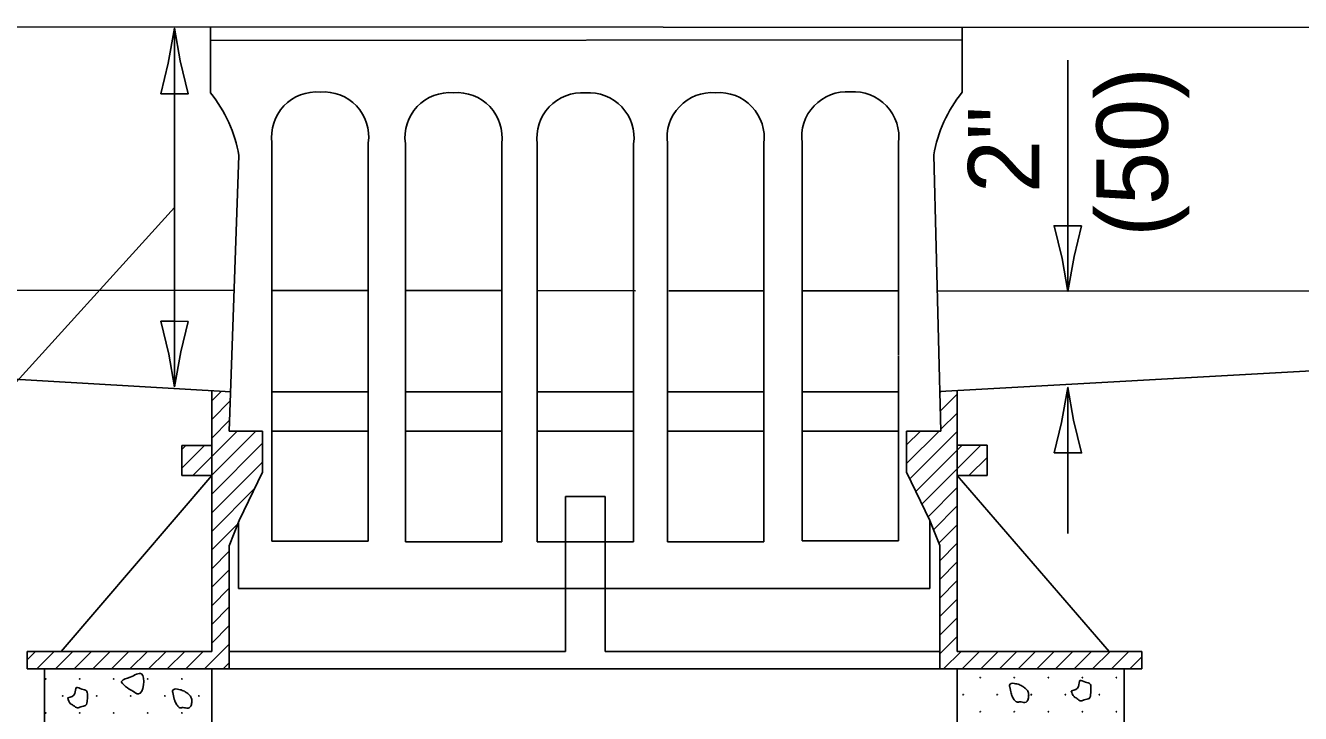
# Model space of a CAD drawing. Extents: x 0 to 2.83, y 0 to 1.83.
# Drawn here: x 0.587 to 0.8139, y 0.3815 to 0.5039 of the extents above; entities that cross this region are included whole.
import ezdxf

# ---------------------------------------------------------------- set-up
doc = ezdxf.new("R2010")
doc.units = 0
doc.layers.add('RD_Pr_Roadway_Dimensions', color=7, linetype='Continuous')
doc.layers.add('RD_Pr_Roadway_Items', color=7, linetype='Continuous')

msp = doc.modelspace()

# ---------------------------------------------------------------- linework, layer by layer
at = {"layer": 'RD_Pr_Roadway_Dimensions'}
for p, q in [((0.6135421910917026, 0.5034678289967967), (0.6135421910917026, 0.4396227217968)), ((0.7725399098916491, 0.49779237499678564), (0.7725399098916491, 0.4566190813968336)), ((0.6135442968847743, 0.4715460243807552), (0.562476181946001, 0.41529360316241215)), ((0.7725399098916491, 0.4395177133968478), (0.7725399098916491, 0.4134956317968113))]:
    msp.add_line(p, q, dxfattribs=at)
for points in [[(0.6111025006917026, 0.4918081613967968), (0.6135421910917026, 0.4918014604384059), (0.6159818814917026, 0.4918014604384059), (0.6145521202917026, 0.49763682899679673), (0.6135421910917026, 0.5034678289967967), (0.6124109770917026, 0.4972473181967967)], [(0.7749796002916491, 0.4682787489968335), (0.7725399098916491, 0.46828544995522436), (0.7701002194916491, 0.46828544995522436), (0.7715299806916491, 0.4624500813968336), (0.7725399098916491, 0.4566190813968336), (0.7736711238916492, 0.4628395921968336)], [(0.6159818814917026, 0.45128238939679993), (0.6135421910917026, 0.45128909035519077), (0.6111025006917026, 0.45128909035519077), (0.6125322618917026, 0.44545372179679993), (0.6135421910917026, 0.4396227217968), (0.6146734050917025, 0.44584323259680003)], [(0.7701002194916491, 0.42785804579684766), (0.7725399098916491, 0.4278513448384568), (0.7749796002916491, 0.4278513448384568), (0.7735498390916491, 0.433686713396848), (0.7725399098916491, 0.4395177133968478), (0.7714086958916492, 0.4332972025968476)]]:
    msp.add_lwpolyline(points, close=True, dxfattribs=at)
at = {"layer": 'RD_Pr_Roadway_Items'}
for p, q in [((0.2499431054915989, 0.5039478673967911), (1.1237330030917003, 0.5033778217967978)), ((0.6199177010917035, 0.5037078481967939), (0.6199177010917035, 0.4919469073968386)), ((0.7537434062916483, 0.503617840996795), (0.7537434062916483, 0.4920519157967908)), ((0.6199177010917035, 0.5012626525967759), (0.7537434062916483, 0.5013676609967281)), ((0.6308685770917032, 0.4121705257968424), (0.6308685770917032, 0.4830361945967568)), ((0.6480149486916535, 0.4121705257968424), (0.6480149486916535, 0.4830361945967568)), ((0.6546154766916519, 0.4120505161968438), (0.6546154766916519, 0.4829161849967582)), ((0.6717618482916488, 0.4120505161968438), (0.6717618482916488, 0.4829161849967582)), ((0.6780923546916503, 0.4120205137968441), (0.6780923546916503, 0.48288618259675853)), ((0.6952387262916531, 0.4120205137968441), (0.6952387262916531, 0.48288618259675853)), ((0.7012692086916522, 0.4120505161968438), (0.7012692086916522, 0.4829161849967582)), ((0.7184155802916491, 0.4120505161968438), (0.7184155802916491, 0.4829161849967582)), ((0.7252411262916506, 0.4121855269967956), (0.7252411262916506, 0.48305119579680317)), ((0.7423874978916534, 0.4452481717967806), (0.7423874978916534, 0.48305119579680317)), ((0.6232629686916527, 0.4317020881967997), (0.6249731054916036, 0.48078601459678316)), ((0.749948102691652, 0.43174709179684573), (0.7486880018916493, 0.48089102299673536)), ((0.30966288269164977, 0.45699411139678264), (0.6241180370917009, 0.4567840945967851)), ((0.30966288269164977, 0.45699411139678264), (0.6235329902916495, 0.4387226497968105)), ((0.6308685770917032, 0.4567840945967851), (0.6480149486916535, 0.4567840945967851)), ((0.6546454790916981, 0.45676909339683186), (0.6717618482916488, 0.45676909339683186)), ((0.6781223570917023, 0.4567540921967855), (0.695583753891649, 0.45673909099673904)), ((0.7015242290917015, 0.45673909099673904), (0.7184755850917008, 0.4567240897967858)), ((0.7252561274916038, 0.4567240897967858), (0.7423874978916534, 0.4567090885967394)), ((0.7493030510917004, 0.4566940873967862), (1.0690086254916025, 0.4565018488168554)), ((1.0689186182916501, 0.4564390669967426), (0.7497668723528317, 0.43881507501080935)), ((0.7423874978916534, 0.4121855269967956), (0.7423874978916534, 0.4451581645967817)), ((0.6201427190917008, 0.43890266419680846), (0.6201427190917008, 0.43890266419680846)), ((0.6201427190917008, 0.43890266419680846), (0.6201427190917008, 0.43890266419680846)), ((0.6201427190917008, 0.43890266419680846), (0.6201427190917008, 0.43890266419680846)), ((0.6201427190917008, 0.43890266419680846), (0.6201427190917008, 0.4291818865967361)), ((0.6235329902916495, 0.4387226497968105), (0.6235329902916495, 0.4387226497968105)), ((0.6309885866916494, 0.43870764859676414), (0.6480149486916535, 0.43870764859676414)), ((0.6546004754915996, 0.43870764859676414), (0.6717768494916021, 0.43870764859676414)), ((0.6780773534916039, 0.43870764859676414), (0.6952387262916531, 0.43870764859676414)), ((0.701284209891652, 0.43870764859676414), (0.7184305814916023, 0.43870764859676414)), ((0.7252411262916506, 0.43870764859676414), (0.7343618558916485, 0.43870764859676414)), ((0.7343618558916485, 0.43870764859676414), (0.7423724966916535, 0.43870764859676414)), ((0.7497740887716519, 0.43853363467682244), (0.7500681122916506, 0.4388276581968559)), ((0.7528433342916531, 0.43898496140887777), (0.7528433342916531, 0.42921188899673574)), ((0.6232629686916527, 0.4317020881967997), (0.6232629686916527, 0.4317020881967997)), ((0.6291884426916531, 0.4317020881967997), (0.6232629686916527, 0.4317020881967997)), ((0.6291884426916531, 0.42441150499679203), (0.6291884426916531, 0.4317020881967997)), ((0.6308685770917032, 0.4317020881967997), (0.6480449510916998, 0.4317170893968461)), ((0.6547654886916501, 0.4317170893968461), (0.6718068518916482, 0.43173209059679934)), ((0.6780623522916506, 0.43173209059679934), (0.6953137322916522, 0.43173209059679934)), ((0.7013142122916517, 0.43173209059679934), (0.7184305814916023, 0.43173209059679934)), ((0.7252711286916502, 0.43174709179684573), (0.7423124918916484, 0.43174709179684573)), ((0.7438126118916483, 0.42444150739679165), (0.7438126118916483, 0.43174709179684573)), ((0.7438126118916483, 0.43174709179684573), (0.749948102691652, 0.43174709179684573)), ((0.6201427190917008, 0.4291818865967361), (0.6148172930916993, 0.4291818865967361)), ((0.6148172930916993, 0.4291818865967361), (0.6148172930916993, 0.42381145699679906)), ((0.6201427190917008, 0.4291818865967361), (0.6201427190917008, 0.42381145699679906)), ((0.7528433342916531, 0.42921188899673574), (0.7528433342916531, 0.42385646059675197)), ((0.7528433342916531, 0.42921188899673574), (0.758183761491602, 0.42921188899673574)), ((0.758183761491602, 0.42921188899673574), (0.758183761491602, 0.42385646059675197)), ((0.6250481114916027, 0.4158158173968462), (0.6291884426916531, 0.42441150499679203)), ((0.7479529430916987, 0.4158458197968459), (0.7438126118916483, 0.42444150739679165)), ((0.6201427190917008, 0.42381145699679906), (0.5933807791374515, 0.39249172136280247)), ((0.6148172930916993, 0.42381145699679906), (0.6201427190917008, 0.42381145699679906)), ((0.6201427190917008, 0.42381145699679906), (0.6201427190917008, 0.3925039525967469)), ((0.7528433342916531, 0.42385646059675197), (0.7798911682961116, 0.3925339549967466)), ((0.758183761491602, 0.42385646059675197), (0.7528433342916531, 0.42385646059675197)), ((0.7528433342916531, 0.42385646059675197), (0.7528583354916004, 0.3925339549967466)), ((0.6831477590917016, 0.42009115939684266), (0.6901833218916482, 0.42009115939684266)), ((0.6831477590917016, 0.4120205137968441), (0.6831477590917016, 0.42009115939684266)), ((0.6901833218916482, 0.4120205137968441), (0.6901833218916482, 0.42009115939684266)), ((0.6232629686916527, 0.4113154573968058), (0.6250481114916027, 0.4158158173968462)), ((0.6249431030917029, 0.41554579579684936), (0.6249281018916506, 0.40373985139684804)), ((0.7479529430916987, 0.4158458197968459), (0.7479529430916987, 0.40373985139684804)), ((0.7497530870917009, 0.4113604609967587), (0.7479529430916987, 0.4158458197968459)), ((0.6232629686916527, 0.4113154573968058), (0.6232629686916527, 0.4113154573968058)), ((0.6232629686916527, 0.38939870419682987), (0.6232629686916527, 0.4113154573968058)), ((0.6308685770917032, 0.4121705257968424), (0.6480149486916535, 0.4121705257968424)), ((0.6546154766916519, 0.4120505161968438), (0.6717618482916488, 0.4120505161968438)), ((0.6780923546916503, 0.4120205137968441), (0.6952387262916531, 0.4120205137968441)), ((0.6831477590917016, 0.4120205137968441), (0.6831477590917016, 0.3925189537967933)), ((0.6901833218916482, 0.4120205137968441), (0.6901833218916482, 0.3925189537967933)), ((0.7012692086916522, 0.4120505161968438), (0.7184155802916491, 0.4120505161968438)), ((0.7252411262916506, 0.4121855269967956), (0.7343618558916485, 0.4121855269967956)), ((0.7343618558916485, 0.4121855269967956), (0.7423874978916534, 0.4121855269967956)), ((0.7497530870917009, 0.3894287065967364), (0.7497530870917009, 0.4113604609967587)), ((0.6201427190917008, 0.4072501321968069), (0.6232629686916527, 0.410385455466482)), ((0.6201427190917008, 0.4039498681968456), (0.6232629686916527, 0.40707011779681485)), ((0.6201427190917008, 0.4006195289754374), (0.6232629686916527, 0.4037549254182606)), ((0.6249281018916506, 0.40373985139684804), (0.7343618558916485, 0.40373985139684804)), ((0.7343618558916485, 0.40373985139684804), (0.7479529430916987, 0.40373985139684804)), ((0.6201427190917008, 0.3973042637755235), (0.6232629686916527, 0.4004396602182525)), ((0.6201427190917008, 0.3939890713967819), (0.6232629686916527, 0.3971093209967395)), ((0.6201427190917008, 0.3925039525967469), (0.5873200934916025, 0.3924889513967937)), ((0.5873200934916025, 0.3910188337968109), (0.5887908832991001, 0.392489623604199)), ((0.5873200934916025, 0.3924889513967937), (0.5873200934916025, 0.38939870419682987)), ((0.589015229091699, 0.38939870419682987), (0.5921076643953423, 0.39249113950049064)), ((0.5923304942916485, 0.38939870419682987), (0.5954244454916878, 0.3924926553967823)), ((0.5956457594916038, 0.38939870419682987), (0.5987412265879754, 0.3924941712930736)), ((0.5989610246916522, 0.38939870419682987), (0.6020580076843213, 0.3924956871893653)), ((0.6022912910917005, 0.38939870419682987), (0.6053897968397693, 0.39249720994491616)), ((0.6055915550917026, 0.38939870419682987), (0.6086915698768036, 0.3924987189819483)), ((0.6089218214915996, 0.38939870419682987), (0.6120233590324026, 0.39250024173749914)), ((0.6122220854916016, 0.38939870419682987), (0.615340129520185, 0.3925017576289421)), ((0.6155523518916499, 0.38939870419682987), (0.6186569212249838, 0.39250327353008246)), ((0.6831477590917016, 0.3925189537967933), (0.6232929710916989, 0.3925039525967469)), ((0.7498280930917, 0.3925339549967466), (0.6901833218916482, 0.3925189537967933)), ((0.7528583354916004, 0.3925339549967466), (0.7856959622916521, 0.3925339549967466)), ((0.7856959622916521, 0.3925339549967466), (0.7856959622916521, 0.3894287065967364)), ((0.5873200934916025, 0.38939870419682987), (0.6232629686916527, 0.38939870419682987)), ((0.5903953394916014, 0.38939870419682987), (0.5903953394916014, 0.32841882619684615)), ((0.6201427190917008, 0.38939870419682987), (0.6201427190917008, 0.32841882619684615)), ((0.6232629686916527, 0.38939870419682987), (0.7497530870917009, 0.3894287065967364)), ((0.6232629686916527, 0.38939870419682987), (0.6232629686916527, 0.38939870419682987)), ((0.7856959622916521, 0.3894287065967364), (0.7497530870917009, 0.3894287065967364)), ((0.7528433342916531, 0.3894287065967364), (0.7528433342916531, 0.32846382979679906)), ((0.7825757126916537, 0.3894287065967364), (0.7825757126916537, 0.32846382979679906))]:
    msp.add_line(p, q, dxfattribs=at)
for points in [[(0.6201427190917008, 0.43710252019682955), (0.6218528558916517, 0.4388126569968095)], [(0.7498280930917, 0.43527237379685096), (0.7528433342916531, 0.4382876149967691)], [(0.6201427190917008, 0.4338022561967751), (0.6234579842916503, 0.43710252019682955)], [(0.6201427190917008, 0.4304719897968141), (0.6233229734915996, 0.4336672453968232)], [(0.7499331014915999, 0.4320621169967955), (0.7528433342916531, 0.4349573485968081)], [(0.6167974514916004, 0.42381145699679906), (0.6246880826916534, 0.4317020881967997)], [(0.6201127166916488, 0.42381145699679906), (0.6280033478916495, 0.4317020881967997)], [(0.7438126118916483, 0.42595662859672734), (0.7496180762916501, 0.43174709179684573)], [(0.7438126118916483, 0.4292718937968282), (0.7463028110917006, 0.43174709179684573)], [(0.7444126598916528, 0.4232264101968525), (0.7528433342916531, 0.4316420833968004)], [(0.6148172930916993, 0.42514656379682997), (0.6188376146916521, 0.4291818865967361)], [(0.6148172930916993, 0.42846182899674456), (0.61553735069165, 0.4291818865967361)], [(0.6201427190917008, 0.4205411953968374), (0.6291584402916534, 0.429541915396825), (0.6291884426916531, 0.4295719177968247)], [(0.7454927462916519, 0.42099123139683214), (0.7537134038916486, 0.42921188899673574)], [(0.7465728326916509, 0.41875605259681176), (0.7570436702916503, 0.42921188899673574)], [(0.7549885058916511, 0.42387146179679835), (0.758183761491602, 0.4270517161968542)], [(0.6201427190917008, 0.4172109289967833), (0.6291134366916481, 0.42616664539681803), (0.6291884426916531, 0.42625665259672385)], [(0.6201427190917008, 0.4138956637967756), (0.6278233334915992, 0.4215762781967787)], [(0.7476529190917022, 0.416505872596745), (0.7528583354916004, 0.42171128899673055)], [(0.7486279970917025, 0.4141806865967257), (0.7528583354916004, 0.41841102499676924)], [(0.6201427190917008, 0.41058039859676787), (0.6248230934915995, 0.41526077299680614)], [(0.7495730726916506, 0.4118104969967535), (0.7528583354916004, 0.41508075859680826)], [(0.7497530870917009, 0.4086602449967904), (0.7528583354916004, 0.4117654933968006)], [(0.7497530870917009, 0.4053449797967827), (0.7528583354916004, 0.4084652293968392)], [(0.7497530870917009, 0.402029714596775), (0.7528583354916004, 0.40513496299678514)], [(0.7497530870917009, 0.3987144493968604), (0.7528583354916004, 0.40181969779677745)], [(0.7497530870917009, 0.3953991841968527), (0.7528583354916004, 0.39851943379681615)], [(0.7497530870917009, 0.3920839189967519), (0.7528583354916004, 0.39518916739685517)], [(0.6188676170916984, 0.38939870419682987), (0.6232629686916527, 0.3937940557968249)], [(0.6221828822916536, 0.38939870419682987), (0.6232629686916527, 0.3904787905967241)], [(0.7504281410916988, 0.3894287065967364), (0.7535333894915983, 0.3925339549967466)], [(0.7537434062916483, 0.3894287065967364), (0.7568336534916005, 0.3925339549967466)], [(0.7570586714916036, 0.3894287065967364), (0.7601639198916487, 0.3925339549967466)], [(0.7603739366916521, 0.3894287065967364), (0.763479185091703, 0.3925339549967466)], [(0.7636892018916481, 0.3894287065967364), (0.7667944502916525, 0.3925339549967466)], [(0.7670044670917024, 0.3894287065967364), (0.770109715491602, 0.3925339549967466)], [(0.7703197322916518, 0.3894287065967364), (0.7734249806916504, 0.3925339549967466)], [(0.7736349974916014, 0.3894287065967364), (0.7767552470916987, 0.3925339549967466)], [(0.7769502626916498, 0.3894287065967364), (0.7800555110917008, 0.3925339549967466)], [(0.7802805290916981, 0.3894287065967364), (0.7833857774916035, 0.3925339549967466)], [(0.7835807930917001, 0.3894287065967364), (0.7856959622916521, 0.3915438757968513)]]:
    msp.add_lwpolyline(points, dxfattribs=at)
for centre in [(0.5905947145199741, 0.3876231925123749), (0.596656112841434, 0.3876231925123749), (0.6027175111675623, 0.3876231925123749), (0.6087789094842028, 0.3876231925123749), (0.6148403078103835, 0.3876231925123749), (0.7569463534099213, 0.38785270105632075), (0.7630077517265617, 0.38785270105632075), (0.7690691500526899, 0.38785270105632075), (0.7751305483740976, 0.38785270105632075), (0.781191946695511, 0.38785270105632075), (0.5936254136806808, 0.384592493346837), (0.5996868120020884, 0.384592493346837), (0.6057482103283215, 0.384592493346837), (0.6118096086496301, 0.384592493346837), (0.6178710069662705, 0.384592493346837), (0.7539156542443484, 0.3848220018956257), (0.7599770525658084, 0.3848220018956257), (0.7660384508919832, 0.3848220018956257), (0.7720998492134432, 0.3848220018956257), (0.7781612475347577, 0.3848220018956257), (0.5905947145199741, 0.3815617941861419), (0.596656112841434, 0.3815617941861419), (0.6027175111675623, 0.3815617941861419), (0.6087789094842028, 0.3815617941861419), (0.6148403078103835, 0.3815617941861419), (0.7569463534099213, 0.3817913027349306), (0.7630077517265617, 0.3817913027349306), (0.7690691500526899, 0.3817913027349306), (0.7751305483740976, 0.3817913027349306), (0.781191946695511, 0.3817913027349306)]:
    msp.add_circle(centre, 4.286055897029533e-05, dxfattribs=at)
for centre, radius, start, end in [((0.6014336449768092, 0.47685288935903514), 0.02387421603541723, 9.495072222222234, 39.23966666666668), ((0.6388047091450297, 0.48411522423032727), 0.008005886720933992, 85.40082222222219, 187.76627499999998), ((0.6400886522128992, 0.48411522423032727), 0.00800588686577685, 352.233725, 94.5991777777778), ((0.662548547744389, 0.4840026497315062), 0.008005886721005903, 85.40082222222219, 187.76627499999998), ((0.6638324908123108, 0.4840026497315062), 0.008005886865650284, 352.233725, 94.5991777777778), ((0.6860297125053173, 0.4839651249002112), 0.008005886720942625, 85.40082222222219, 187.76627499999998), ((0.6873136555731343, 0.4839651249002112), 0.008005886865650284, 352.233725, 94.5991777777778), ((0.7092012973860826, 0.48399326852135416), 0.008005886720879337, 85.40082222222219, 187.76627499999998), ((0.7104852404539985, 0.48399326852135416), 0.00800588686577685, 352.233725, 94.5991777777778), ((0.7331702849879558, 0.48413398665081764), 0.008005886720942625, 85.40082222222219, 187.76627499999998), ((0.7344542280510057, 0.48413398665081764), 0.008005886865650284, 352.233725, 94.5991777777778), ((0.7722380653974705, 0.476956082647611), 0.023874216036832797, 140.76033333333334, 170.50492777777777)]:
    msp.add_arc(centre, radius, start, end, dxfattribs=at)
for points in [[(0.6040914350917027, 0.3870285145967646), (0.6048114926916536, 0.38627845459677335), (0.6062216054916021, 0.38536338139683063), (0.6070916750917025, 0.38494334779683553), (0.6076317182916496, 0.38852863459674697), (0.6056365586916497, 0.3879435877968004), (0.6041214374916034, 0.38714852419685625), (0.6040464314915985, 0.38699851219685805)], [(0.5945206694915995, 0.3842682937967969), (0.5950157090916985, 0.3832182097968092), (0.595510748691652, 0.3829031845967663), (0.5962758098916489, 0.382468149796818), (0.5968308542916482, 0.3826631653968623), (0.5977009238916496, 0.3829031845967663), (0.5980009478916519, 0.38386326139684823), (0.5980309502916515, 0.3847783345967909), (0.5978509358916536, 0.3855133933968289), (0.5970408710916981, 0.38579841619677896), (0.5960657930916978, 0.38608343899672903), (0.5957957714916021, 0.38500335259674173), (0.5945656730916979, 0.3842682937967969)], [(0.6132571682916536, 0.3851833669967396), (0.6134821862916509, 0.3840432757968461), (0.6136622006916488, 0.3835182337968057), (0.6140372306916502, 0.38287318219685984), (0.6144722654915985, 0.38249815219681765), (0.6150723134916032, 0.3825281545967242), (0.6159423830916977, 0.3824081449967256), (0.6163324142916524, 0.3826331629967695), (0.6165574322916497, 0.3832482121968089), (0.6165874346916494, 0.38396826979680043), (0.6163774178916519, 0.38453831539679373), (0.6158973794915993, 0.3850183537967881), (0.615282330291653, 0.3854233861968299), (0.6145172690917028, 0.38570840899678), (0.6140372306916502, 0.38579841619677896), (0.6135121886916506, 0.38579841619677896), (0.6131971634916018, 0.38548339099673606), (0.6132121646916482, 0.38522837059678566)], [(0.7622190842916537, 0.38620344859672767), (0.762444102291651, 0.38506335739683417), (0.762624116691649, 0.38453831539679373), (0.7629991466916504, 0.38389326379684785), (0.7634341814915987, 0.3835182337968057), (0.7640342294916034, 0.38354823619680534), (0.7649042990916979, 0.38342822659680675), (0.7652943302916526, 0.38365324459675754), (0.7655193482916499, 0.3842682937967969), (0.7655493506916496, 0.38498835139678844), (0.7653393338916521, 0.3855583969967818), (0.764844294291652, 0.3860384353967761), (0.7642292450917, 0.386443467796818), (0.763479185091703, 0.38672849059676806), (0.7629991466916504, 0.3868184977968601), (0.7624741046916508, 0.3868184977968601), (0.7621440782916488, 0.38650347259672413), (0.7621740806916484, 0.3862484521967737)], [(0.7731399578916538, 0.3855283945967821), (0.7736349974916014, 0.38447831059679444), (0.7741300370917004, 0.3841482841967983), (0.7748950982916506, 0.38371324939685), (0.7754501426916499, 0.3839232661968475), (0.7763352134915988, 0.3841482841967983), (0.7766202362916537, 0.38512336219683346), (0.7766502386916534, 0.3860384353967761), (0.7764702242916497, 0.38675849299676773), (0.7756601594916009, 0.38704351579681096), (0.7747000826916529, 0.3873435397968074), (0.7744300610917026, 0.38626345339682006), (0.7731849614916009, 0.3855283945967821)]]:
    msp.add_spline(points, degree=3, dxfattribs=at)

# ---------------------------------------------------------------- texts
at = {"layer": 'RD_Pr_Roadway_Dimensions'}
for s, p in [('(50)', (0.7903299106916588, 0.4663320088309954)), ('2"', (0.7674699106916587, 0.4741146307822149))]:
    msp.add_text(s, height=0.0127, rotation=90, dxfattribs=at).set_placement(p)

doc.saveas('drawing.dxf')
